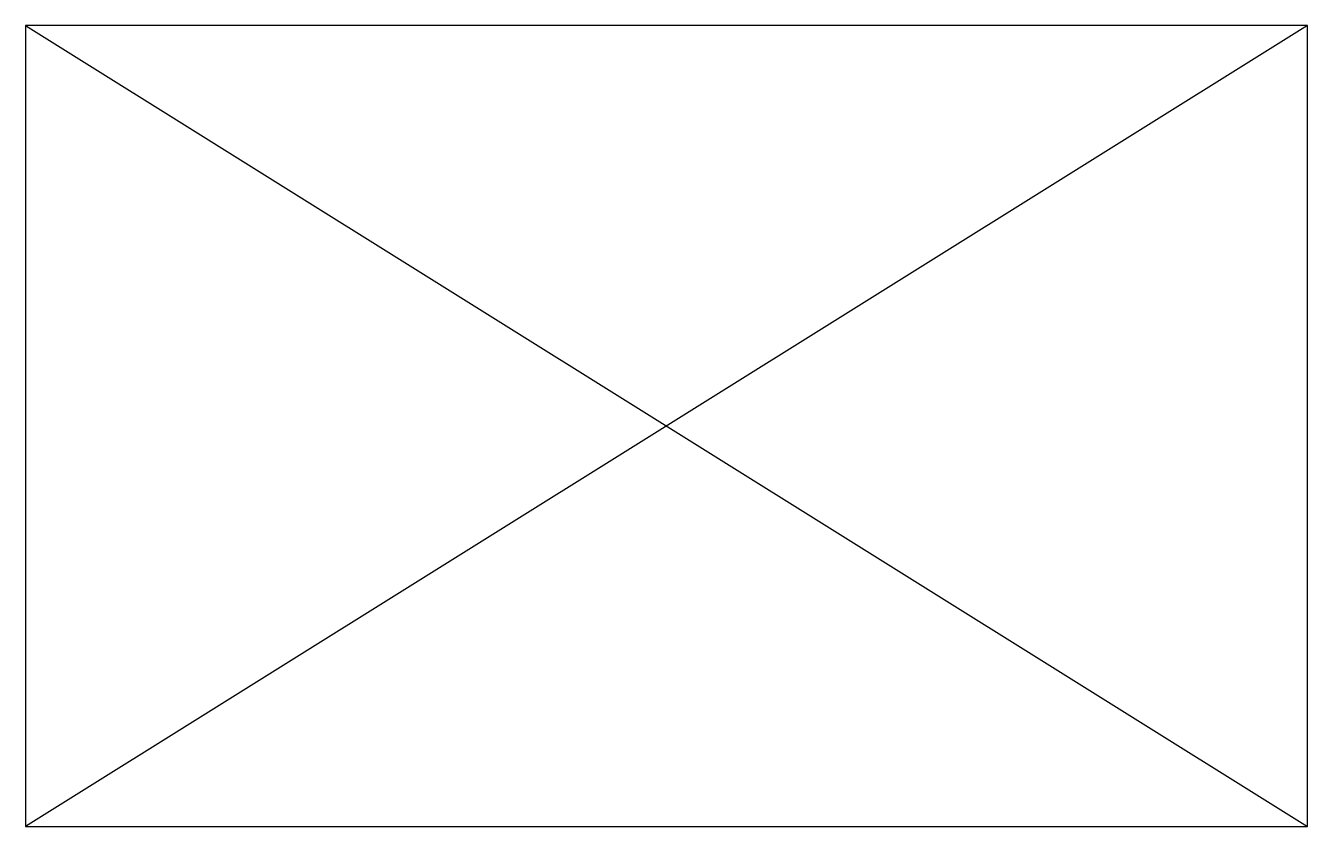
# Model space of a CAD drawing. Header units: millimetres. Extents: x -80 to 80, y -50 to 50.
import ezdxf

# ---------------------------------------------------------------- set-up
doc = ezdxf.new("R2010")
doc.units = ezdxf.units.MM
doc.layers.get('0').update_dxf_attribs({"linetype": 'CONTINUOUS'})

msp = doc.modelspace()

# ---------------------------------------------------------------- linework, layer by layer
for p, q in [((80, 50), (-80, -50)), ((-80, 50), (80, -50))]:
    msp.add_line(p, q)
msp.add_lwpolyline([(80, 50), (-80, 50), (-80, -50), (80, -50)], close=True)

doc.saveas('drawing.dxf')
